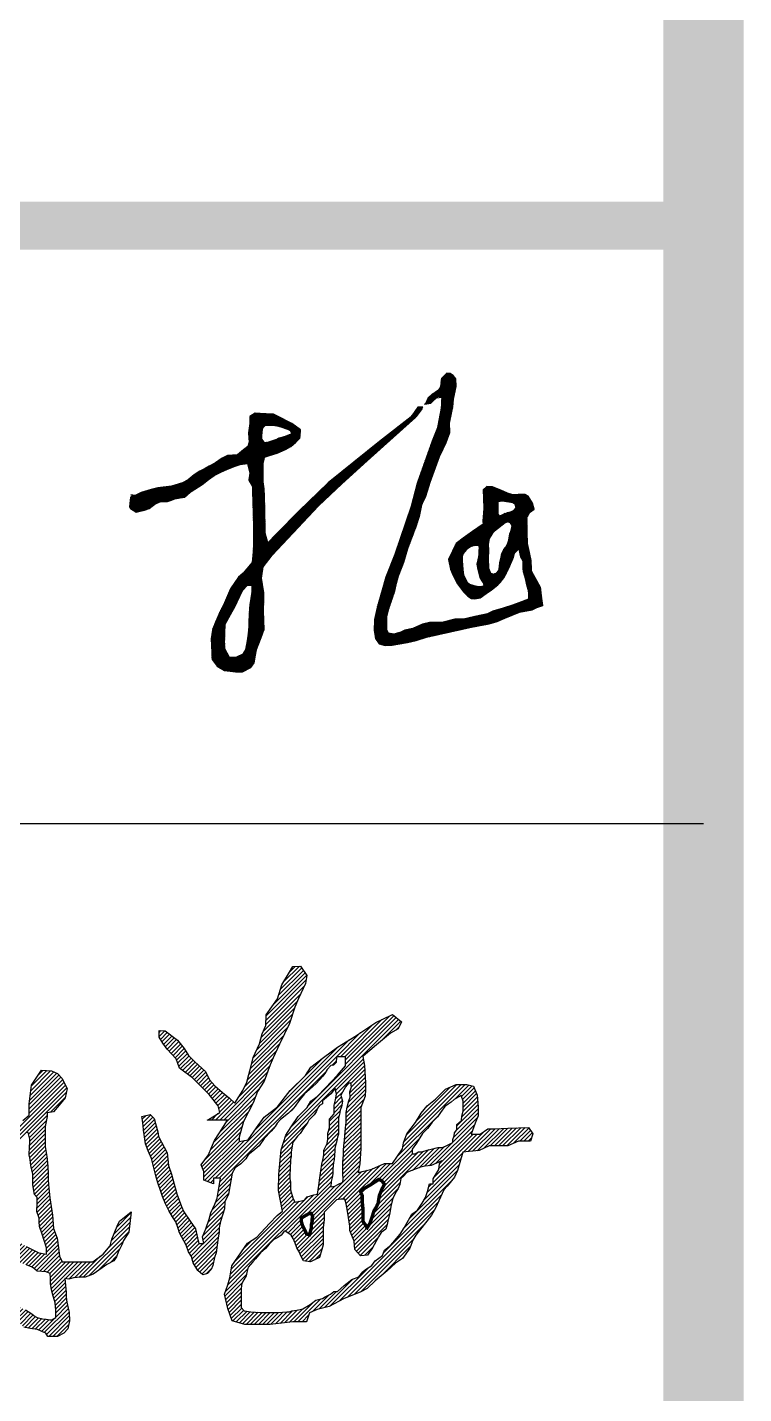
# Model space of a CAD drawing. Extents: x 14207793 to 14719554, y -1675802 to -1228715.
# Drawn here: x 14609415 to 14610305, y -1347096 to -1345399 of the extents above; entities that cross this region are included whole.
import ezdxf

# ---------------------------------------------------------------- set-up
doc = ezdxf.new("R2010")
doc.units = 0
doc.header["$LTSCALE"] = 500
doc.header["$MEASUREMENT"] = 0
doc.layers.get('0').update_dxf_attribs({"linetype": 'CONTINUOUS'})
doc.layers.add('PUB_TITLE', color=4, linetype='CONTINUOUS')
doc.layers.add('粉刷线', color=251, linetype='CONTINUOUS')

# ---------------------------------------------------------------- blocks, each defined once
blk = doc.blocks.new('sdfsdf')
at = {"layer": '粉刷线', "ltscale": 0.5}
h = blk.add_hatch(dxfattribs=at)
h.set_pattern_fill('ANSI31', color=0, style=0)
h.set_pattern_definition([(45, (0, 0), (-1.12253201513, 1.12253201513), [])])
h.paths.add_polyline_path([(4358187.8, 3585342.1), (4358187.8, 3585387.2), (4358187.8, 3585425.9), (4358194.2, 3585454.8), (4358216.7, 3585462.9), (4358252.1, 3585474.1), (4358290.8, 3585490.2), (4358314.9, 3585504.7), (4358337.5, 3585524), (4358356.8, 3585541.7), (4358358.4, 3585561.1), (4358360.1, 3585581.4), (4358319.8, 3585609.4), (4358298.8, 3585620.6), (4358272.1, 3585635), (4358236.1, 3585652.8), (4358202.2, 3585654.4), (4358174.8, 3585655.7), (4358150.7, 3585657.6), (4358126.6, 3585641.5), (4358126.6, 3585607.7), (4358120.2, 3585565.9), (4358123.4, 3585524), (4358116.9, 3585504.7), (4358097.6, 3585488.6), (4358070.4, 3585465.9), (4358023.6, 3585462.9), (4357999.4, 3585450), (4357968.8, 3585429.1), (4357939.9, 3585413), (4357921.6, 3585402.8), (4357896.4, 3585390.4), (4357870.7, 3585374.3), (4357843.3, 3585350.2), (4357817.5, 3585337.3), (4357766, 3585321.2), (4357703.3, 3585314.8), (4357672.7, 3585306.7), (4357627.6, 3585292.2), (4357600.1, 3585279.7), (4357578.7, 3585272.8), (4357576.8, 3585257.7), (4357574.9, 3585240.1), (4357573.6, 3585227.6), (4357578.1, 3585219.3), (4357590, 3585211.8), (4357603.9, 3585203), (4357622.1, 3585206.7), (4357641.6, 3585211.1), (4357663, 3585219.9), (4357676.8, 3585230.6), (4357689.4, 3585239.4), (4357710.1, 3585248.9), (4357720.2, 3585250.7), (4357747.9, 3585252), (4357762.3, 3585256.4), (4357782.4, 3585264), (4357807, 3585267.7), (4357827.1, 3585270.8), (4357857.5, 3585296.6), (4357906.7, 3585328.8), (4357936.9, 3585352), (4357962.1, 3585371.3), (4357996.3, 3585388.2), (4358021.4, 3585398.3), (4358058.7, 3585414.4), (4358082.8, 3585421.4), (4358116, 3585425.4), (4358127.1, 3585381.2), (4358122, 3585350), (4358138.1, 3585320.8), (4358139.1, 3585297.7), (4358142.7, 3585157.8), (4358142.7, 3585101.5), (4358142.7, 3585040.3), (4358141.1, 3585003.3), (4358137.8, 3584971.1), (4358096, 3584922.8), (4358075.1, 3584903.5), (4358038, 3584850.4), (4358010.7, 3584786), (4357988.1, 3584742.5), (4357970.4, 3584700.7), (4357955.9, 3584666.9), (4357949.5, 3584621.8), (4357952.7, 3584525.2), (4357976.9, 3584494.6), (4358010.7, 3584475.3), (4358060.6, 3584468.9), (4358092.8, 3584468.9), (4358131.4, 3584488.2), (4358145.9, 3584510.7), (4358157.2, 3584571.9), (4358178.1, 3584626.6), (4358192.5, 3584664.3), (4358189.7, 3584743.2), (4358191, 3584831.1), (4358179.7, 3584898.7), (4358187.7, 3584951.8), (4358229.6, 3585004.9), (4358442.1, 3585231.9), (4358549.9, 3585333.3), (4358665.8, 3585437.9), (4358785.7, 3585546.1), (4358887.9, 3585637.5), (4358891, 3585641.7), (4358916.9, 3585677.7), (4358922, 3585684.8), (4358899.5, 3585685.2), (4358868, 3585640.6), (4358722.2, 3585527.3), (4358487.2, 3585337.3), (4358351.9, 3585206.9), (4358252.1, 3585105.5), (4358209.1, 3585061.8), (4358197.4, 3585105.5), (4358195.8, 3585203.7), (4358194.2, 3585271.3), (4358192.6, 3585310)])
h.paths.add_polyline_path([(4358995.9, 3585624), (4358989.3, 3585590), (4358967.3, 3585536), (4358895.9, 3585334.6), (4358868.7, 3585228.9), (4358793.3, 3585008.6), (4358752, 3584903), (4358734.9, 3584843.6), (4358712.8, 3584768.2), (4358699.7, 3584707.8), (4358698.7, 3584658.5), (4358703.7, 3584622.3), (4358721.9, 3584597.1), (4358749, 3584590.1), (4358781.2, 3584591.1), (4358851.6, 3584604.2), (4358891.9, 3584613.2), (4358939.2, 3584627.3), (4359146.4, 3584673.6), (4359226.9, 3584688.7), (4359263.1, 3584699.8), (4359299.3, 3584715.9), (4359365.7, 3584743), (4359424.1, 3584753.1), (4359446.2, 3584764.2), (4359473.4, 3584773.2), (4359468.3, 3584815.5), (4359463.6, 3584855.7), (4359439.2, 3584900), (4359422.2, 3584930.8), (4359420.1, 3584980.5), (4359412, 3585016.7), (4359402.8, 3585058.2), (4359401.9, 3585111.2), (4359400.9, 3585176.7), (4359413, 3585200.8), (4359434.1, 3585215.9), (4359426.1, 3585244), (4359406, 3585276.2), (4359391.9, 3585283.3), (4359359.7, 3585283.3), (4359335.5, 3585282.3), (4359311.4, 3585289.3), (4359280.2, 3585303.4), (4359242, 3585318.5), (4359216.8, 3585320.5), (4359199.7, 3585304.4), (4359200.8, 3585264.8), (4359203, 3585219), (4359197.8, 3585160.1), (4359199, 3585146.9), (4359150.4, 3585113.3), (4359107.2, 3585083.1), (4359075, 3585057.9), (4359039.8, 3584984.5), (4359048.8, 3584941.2), (4359060.9, 3584911), (4359078, 3584877.8), (4359108.2, 3584835.6), (4359129.3, 3584816.5), (4359146.4, 3584806.4), (4359160.5, 3584804.4), (4359185.6, 3584808.4), (4359212.8, 3584828.5), (4359237, 3584845.6), (4359266.1, 3584867.8), (4359278.2, 3584879.8), (4359294.3, 3584901), (4359307.4, 3584923.1), (4359312.4, 3584935.2), (4359321.5, 3584955.3), (4359338, 3584992), (4359343.6, 3585014.7), (4359362.8, 3585033), (4359370.8, 3584997.6), (4359381.8, 3584978.4), (4359381.8, 3584942.2), (4359383.8, 3584929.1), (4359391.9, 3584899), (4359397.9, 3584869.8), (4359405, 3584848.7), (4359408, 3584831.6), (4359408, 3584812.4), (4359408, 3584802.4), (4359362.7, 3584785.3), (4359333.5, 3584774.3), (4359291.3, 3584761.1), (4359244, 3584747), (4359218.8, 3584736), (4359161.5, 3584722.9), (4359109.1, 3584710.9), (4359068.9, 3584710.8), (4359009.6, 3584694.7), (4358978.4, 3584694.7), (4358952.2, 3584694.7), (4358921.1, 3584687.7), (4358875.8, 3584667.6), (4358839.6, 3584659.5), (4358820.4, 3584651.5), (4358788.3, 3584642.4), (4358764.1, 3584646.4), (4358757.1, 3584659.5), (4358757.1, 3584692.7), (4358756.1, 3584721.9), (4358766.1, 3584760.1), (4358780.2, 3584800.4), (4358793.3, 3584840.6), (4358800.3, 3584875.8), (4358809.4, 3584910), (4358826.5, 3584952.3), (4358834.6, 3584972.4), (4358852.6, 3585034.8), (4358891.9, 3585137.4), (4358907, 3585184.7), (4358918, 3585238), (4358936.1, 3585276.2), (4358955.3, 3585340.6), (4358998.5, 3585458.3), (4359029.7, 3585522.7), (4359045.8, 3585569), (4359044.8, 3585613.3), (4359059.9, 3585685.7), (4359062.9, 3585722.9), (4359075, 3585780.3), (4359074, 3585815.5), (4359060.9, 3585830.6), (4359047.8, 3585839.6), (4359031.7, 3585840.6), (4359007.6, 3585816.5), (4359005.6, 3585801.4), (4359004.6, 3585787.3), (4359001.5, 3585775.2), (4358993.5, 3585763.2), (4358978.4, 3585752.1), (4358965.3, 3585745), (4358946.2, 3585727.9), (4358934, 3585699.5), (4358958.5, 3585703.2), (4358968.2, 3585712.3), (4358985.1, 3585728.1), (4358992.2, 3585734.8), (4359008.8, 3585731.5), (4359008.1, 3585707), (4359008.1, 3585695.4), (4359008.1, 3585683.7), (4359005.3, 3585670.8), (4359000.6, 3585648.2), (4358995.9, 3585624)])
h.paths.add_polyline_path([(4358184.7, 3585588.4), (4358196.5, 3585600.9), (4358214.2, 3585601.3), (4358236.2, 3585600.2), (4358260.2, 3585596.6), (4358279.1, 3585589.5), (4358308.5, 3585579.7), (4358314.4, 3585575), (4358320.3, 3585564.4), (4358305.8, 3585557.3), (4358286.5, 3585550.2), (4358262.2, 3585543.6), (4358247.6, 3585536.9), (4358228, 3585530.2), (4358216.6, 3585525.9), (4358197.3, 3585522), (4358190.2, 3585524.3), (4358180, 3585538.2), (4358180.4, 3585550.6), (4358181.2, 3585572.6)], flags=16)
h.paths.add_polyline_path([(4358011.7, 3584646.6), (4358012.7, 3584688.1), (4358044.9, 3584745.2), (4358056.9, 3584766.7), (4358080.1, 3584815.7), (4358092.6, 3584842.1), (4358115.3, 3584867), (4358136, 3584866.6), (4358135.4, 3584832.8), (4358126.3, 3584774.4), (4358123.3, 3584732.2), (4358122.3, 3584697.9), (4358122.3, 3584676.8), (4358118.3, 3584640.6), (4358113.3, 3584601.4), (4358106.2, 3584570.2), (4358094.2, 3584550.1), (4358066, 3584536), (4358033.8, 3584535), (4358011.7, 3584574.2), (4358010.7, 3584608.4)], flags=16)
h.paths.add_polyline_path([(4359179.2, 3585049.1), (4359182.3, 3585037.7), (4359181.2, 3585026.7), (4359181.4, 3585009), (4359178.8, 3584997.7), (4359171.1, 3584963.8), (4359176.5, 3584938.7), (4359180.4, 3584920.2), (4359185.9, 3584902.9), (4359194.9, 3584886.8), (4359200.4, 3584877.8), (4359204, 3584866), (4359196.1, 3584861.7), (4359177.2, 3584860.5), (4359151.7, 3584866.4), (4359137.2, 3584871.9), (4359125.4, 3584880.2), (4359118.3, 3584894.3), (4359108.5, 3584914.3), (4359105.7, 3584938.7), (4359103.7, 3584958.8), (4359102.6, 3584980), (4359102.6, 3584999.2), (4359107.7, 3585012.2), (4359121, 3585028.7), (4359132.8, 3585038.9), (4359144.6, 3585044.8), (4359158.4, 3585048.7)], flags=16)
h.paths.add_polyline_path([(4359266.1, 3585250.6), (4359286.1, 3585253.3), (4359307.6, 3585250), (4359332.1, 3585246.2), (4359347.2, 3585238.6), (4359351.6, 3585222.9), (4359342.1, 3585211.6), (4359326.4, 3585203.4), (4359312.6, 3585200.9), (4359295.6, 3585195.2), (4359286.8, 3585189.6), (4359274.2, 3585184.6), (4359266.7, 3585193.4), (4359267.3, 3585212.2), (4359266.7, 3585234.9)], flags=16)
h.paths.add_polyline_path([(4359271.6, 3584934.1), (4359260.3, 3584922.1), (4359243.9, 3584917.1), (4359233.6, 3584922.1), (4359223.2, 3584944.8), (4359222.6, 3584990), (4359223.2, 3585026.5), (4359221.9, 3585054.8), (4359226.3, 3585081.8), (4359242.1, 3585106.4), (4359252.1, 3585115.8), (4359265.9, 3585126.5), (4359286.1, 3585142.2), (4359299.9, 3585154.1), (4359311.2, 3585157.3), (4359325.7, 3585152.9), (4359332.6, 3585141.6), (4359331.3, 3585130.9), (4359326.3, 3585113.3), (4359321.9, 3585102.6), (4359317.5, 3585074.3), (4359311.9, 3585054.8), (4359303.7, 3585041.6), (4359294.2, 3585030.9), (4359284.8, 3585012.7), (4359281, 3584988.1), (4359276.6, 3584970.5), (4359274.1, 3584952.3)], flags=16)
at = {"layer": '粉刷线', "color": 0, "ltscale": 0.5}
for points in [[(4358929.5, 3585698.8), (4358958.5, 3585703.2), (4358977.9, 3585721.5), (4358992.2, 3585734.8), (4359008.8, 3585731.5), (4359008.1, 3585707), (4359008.1, 3585683.7), (4359002.5, 3585658), (4358989.3, 3585590), (4358967.3, 3585536), (4358895.9, 3585334.6), (4358868.7, 3585228.9), (4358793.3, 3585008.6), (4358752, 3584903), (4358734.9, 3584843.6), (4358712.8, 3584768.2), (4358699.7, 3584707.8), (4358698.7, 3584658.5), (4358703.7, 3584622.3), (4358721.9, 3584597.1), (4358749, 3584590.1), (4358781.2, 3584591.1), (4358851.6, 3584604.2), (4358891.9, 3584613.2), (4358939.2, 3584627.3), (4359146.4, 3584673.6), (4359226.9, 3584688.7), (4359263.1, 3584699.8), (4359299.3, 3584715.9), (4359365.7, 3584743), (4359424.1, 3584753.1), (4359446.2, 3584764.2), (4359473.4, 3584773.2), (4359468.3, 3584815.5), (4359463.6, 3584855.7), (4359439.2, 3584900), (4359422.2, 3584930.8), (4359420.1, 3584980.5), (4359412, 3585016.7), (4359402.8, 3585058.2), (4359401.9, 3585111.2), (4359400.9, 3585176.7), (4359413, 3585200.8), (4359434.1, 3585215.9), (4359426.1, 3585244), (4359406, 3585276.2), (4359391.9, 3585283.3), (4359359.7, 3585283.3), (4359335.5, 3585282.3), (4359311.4, 3585289.3), (4359280.2, 3585303.4), (4359242, 3585318.5), (4359216.8, 3585320.5), (4359199.7, 3585304.4), (4359200.8, 3585264.8), (4359203, 3585219), (4359197.8, 3585160.1), (4359199, 3585146.9), (4359150.4, 3585113.3), (4359107.2, 3585083.1), (4359075, 3585057.9), (4359039.8, 3584984.5), (4359048.8, 3584941.2), (4359060.9, 3584911), (4359078, 3584877.8), (4359108.2, 3584835.6), (4359129.3, 3584816.5), (4359146.4, 3584806.4), (4359160.5, 3584804.4), (4359185.6, 3584808.4), (4359212.8, 3584828.5), (4359237, 3584845.6), (4359266.1, 3584867.8), (4359278.2, 3584879.8), (4359294.3, 3584901), (4359307.4, 3584923.1), (4359312.4, 3584935.2), (4359321.5, 3584955.3), (4359338, 3584992), (4359343.6, 3585014.7), (4359367.7, 3585037.8), (4359362.8, 3585033), (4359370.8, 3584997.6), (4359381.8, 3584978.4), (4359381.8, 3584942.2), (4359383.8, 3584929.1), (4359391.9, 3584899), (4359397.9, 3584869.8), (4359405, 3584848.7), (4359408, 3584831.6), (4359408, 3584812.4), (4359408, 3584802.4), (4359362.7, 3584785.3), (4359333.5, 3584774.3), (4359291.3, 3584761.1), (4359244, 3584747), (4359218.8, 3584736), (4359161.5, 3584722.9), (4359109.1, 3584710.9), (4359068.9, 3584710.8), (4359009.6, 3584694.7), (4358978.4, 3584694.7), (4358952.2, 3584694.7), (4358921.1, 3584687.7), (4358875.8, 3584667.6), (4358839.6, 3584659.5), (4358820.4, 3584651.5), (4358788.3, 3584642.4), (4358764.1, 3584646.4), (4358757.1, 3584659.5), (4358757.1, 3584692.7), (4358756.1, 3584721.9), (4358766.1, 3584760.1), (4358780.2, 3584800.4), (4358793.3, 3584840.6), (4358800.3, 3584875.8), (4358809.4, 3584910), (4358826.5, 3584952.3), (4358834.6, 3584972.4), (4358852.6, 3585034.8), (4358891.9, 3585137.4), (4358907, 3585184.7), (4358918, 3585238), (4358936.1, 3585276.2), (4358955.3, 3585340.6), (4358998.5, 3585458.3), (4359029.7, 3585522.7), (4359045.8, 3585569), (4359044.8, 3585613.3), (4359059.9, 3585685.7), (4359062.9, 3585722.9), (4359075, 3585780.3), (4359074, 3585815.5), (4359060.9, 3585830.6), (4359047.8, 3585839.6), (4359031.7, 3585840.6), (4359007.6, 3585816.5), (4359005.6, 3585801.4), (4359004.6, 3585787.3), (4359001.5, 3585775.2), (4358993.5, 3585763.2), (4358978.4, 3585752.1), (4358965.3, 3585745), (4358946.2, 3585727.9), (4358934, 3585699.5), (4358929.5, 3585698.8), (4358931.8, 3585699.2), (4358958.5, 3585703.2), (4358968.2, 3585712.3), (4358985.1, 3585728.1), (4359008.8, 3585731.5), (4359008.1, 3585707), (4359008.1, 3585695.4), (4359005.3, 3585670.8), (4359000.6, 3585648.2), (4359000.6, 3585648.2), (4358995.9, 3585624)], [(4358136.4, 3584892.1), (4358135.4, 3584832.8), (4358126.3, 3584774.4), (4358123.3, 3584732.2), (4358122.3, 3584697.9), (4358122.3, 3584676.8), (4358118.3, 3584640.6), (4358113.3, 3584601.4), (4358106.2, 3584570.2), (4358094.2, 3584550.1), (4358066, 3584536), (4358033.8, 3584535), (4358033.8, 3584535), (4358011.7, 3584574.2), (4358010.7, 3584608.4), (4358011.7, 3584646.6), (4358012.7, 3584688.1), (4358044.9, 3584745.2), (4358056.9, 3584766.7), (4358080.1, 3584815.7), (4358092.6, 3584842.1), (4358115.3, 3584867), (4358136, 3584866.6)]]:
    blk.add_lwpolyline(points, dxfattribs=at)
for points in [[(4357600.1, 3585279.7), (4357578.7, 3585272.8), (4357576.8, 3585257.7), (4357574.9, 3585240.1), (4357573.6, 3585227.6), (4357578.1, 3585219.3), (4357590, 3585211.8), (4357603.9, 3585203), (4357622.1, 3585206.7), (4357641.6, 3585211.1), (4357663, 3585219.9), (4357676.8, 3585230.6), (4357689.4, 3585239.4), (4357710.1, 3585248.9), (4357720.2, 3585250.7), (4357747.9, 3585252), (4357762.3, 3585256.4), (4357782.4, 3585264), (4357807, 3585267.7), (4357827.1, 3585270.8), (4357857.5, 3585296.6), (4357906.7, 3585328.8), (4357936.9, 3585352), (4357962.1, 3585371.3), (4357996.3, 3585388.2), (4358021.4, 3585398.3), (4358058.7, 3585414.4), (4358082.8, 3585421.4), (4358116, 3585425.4), (4358116, 3585425.4), (4358127.1, 3585381.2), (4358122, 3585350), (4358138.1, 3585320.8), (4358139.1, 3585297.7), (4358142.7, 3585157.8), (4358142.7, 3585101.5), (4358142.7, 3585040.3), (4358141.1, 3585003.3), (4358137.8, 3584971.1), (4358137.8, 3584971.1), (4358096, 3584922.8), (4358075.1, 3584903.5), (4358038, 3584850.4), (4358010.7, 3584786), (4357988.1, 3584742.5), (4357970.4, 3584700.7), (4357955.9, 3584666.9), (4357949.5, 3584621.8), (4357952.7, 3584525.2), (4357976.9, 3584494.6), (4358010.7, 3584475.3), (4358060.6, 3584468.9), (4358092.8, 3584468.9), (4358131.4, 3584488.2), (4358145.9, 3584510.7), (4358157.2, 3584571.9), (4358178.1, 3584626.6), (4358192.5, 3584664.3), (4358189.7, 3584743.2), (4358191, 3584831.1), (4358179.7, 3584898.7), (4358187.7, 3584951.8), (4358229.6, 3585004.9), (4358442.1, 3585231.9), (4358549.9, 3585333.3), (4358665.8, 3585437.9), (4358785.7, 3585546.1), (4358887.9, 3585637.5), (4358916.9, 3585677.7), (4358916.9, 3585677.7), (4358891, 3585641.7), (4358922, 3585684.8), (4358899.5, 3585685.2), (4358868, 3585640.6), (4358722.2, 3585527.3), (4358487.2, 3585337.3), (4358351.9, 3585206.9), (4358252.1, 3585105.5), (4358205.8, 3585058.4), (4358209.1, 3585061.8), (4358197.4, 3585105.5), (4358195.8, 3585203.7), (4358194.2, 3585271.3), (4358192.6, 3585310), (4358187.8, 3585342.1), (4358187.8, 3585387.2), (4358187.8, 3585425.9), (4358194.2, 3585454.8), (4358216.7, 3585462.9), (4358252.1, 3585474.1), (4358290.8, 3585490.2), (4358314.9, 3585504.7), (4358337.5, 3585524), (4358356.8, 3585541.7), (4358358.4, 3585561.1), (4358360.1, 3585581.4), (4358360.1, 3585581.4), (4358319.8, 3585609.4), (4358298.8, 3585620.6), (4358272.1, 3585635), (4358236.1, 3585652.8), (4358202.2, 3585654.4), (4358174.8, 3585655.7), (4358150.7, 3585657.6), (4358150.7, 3585657.6), (4358126.6, 3585641.5), (4358126.6, 3585607.7), (4358120.2, 3585565.9), (4358123.4, 3585524), (4358123.4, 3585524), (4358116.9, 3585504.7), (4358116.9, 3585504.7), (4358097.6, 3585488.6), (4358070.4, 3585465.9), (4358023.6, 3585462.9), (4357999.4, 3585450), (4357968.8, 3585429.1), (4357939.9, 3585413), (4357921.6, 3585402.8), (4357896.4, 3585390.4), (4357870.7, 3585374.3), (4357870.7, 3585374.3), (4357843.3, 3585350.2), (4357817.5, 3585337.3), (4357766, 3585321.2), (4357703.3, 3585314.8), (4357672.7, 3585306.7), (4357627.6, 3585292.2), (4357600.1, 3585279.7), (4357579.9, 3585282.2)], [(4358184.7, 3585588.4), (4358181.2, 3585572.6), (4358180.4, 3585550.6), (4358180, 3585538.2), (4358190.2, 3585524.3), (4358197.3, 3585522), (4358216.6, 3585525.9), (4358228, 3585530.2), (4358247.6, 3585536.9), (4358262.2, 3585543.6), (4358286.5, 3585550.2), (4358305.8, 3585557.3), (4358320.3, 3585564.4), (4358314.4, 3585575), (4358308.5, 3585579.7), (4358279.1, 3585589.5), (4358260.2, 3585596.6), (4358236.2, 3585600.2), (4358214.2, 3585601.3), (4358196.5, 3585600.9), (4358184.7, 3585588.4)], [(4359266.1, 3585250.6), (4359266.7, 3585234.9), (4359267.3, 3585212.2), (4359266.7, 3585193.4), (4359274.2, 3585184.6), (4359286.8, 3585189.6), (4359295.6, 3585195.2), (4359312.6, 3585200.9), (4359326.4, 3585203.4), (4359342.1, 3585211.6), (4359351.6, 3585222.9), (4359347.2, 3585238.6), (4359332.1, 3585246.2), (4359307.6, 3585250), (4359286.1, 3585253.3), (4359266.1, 3585250.6)], [(4359233.6, 3584922.1), (4359243.9, 3584917.1), (4359260.3, 3584922.1), (4359271.6, 3584934.1), (4359274.1, 3584952.3), (4359276.6, 3584970.5), (4359281, 3584988.1), (4359284.8, 3585012.7), (4359294.2, 3585030.9), (4359303.7, 3585041.6), (4359311.9, 3585054.8), (4359317.5, 3585074.3), (4359321.9, 3585102.6), (4359326.3, 3585113.3), (4359331.3, 3585130.9), (4359332.6, 3585141.6), (4359325.7, 3585152.9), (4359311.2, 3585157.3), (4359299.9, 3585154.1), (4359286.1, 3585142.2), (4359265.9, 3585126.5), (4359252.1, 3585115.8), (4359242.1, 3585106.4), (4359226.3, 3585081.8), (4359221.9, 3585054.8), (4359223.2, 3585026.5), (4359222.6, 3584990), (4359223.2, 3584944.8), (4359233.6, 3584922.1), (4359233.6, 3584922.1), (4359243.9, 3584917.1)], [(4359179.2, 3585049.1), (4359158.4, 3585048.7), (4359144.6, 3585044.8), (4359132.8, 3585038.9), (4359121, 3585028.7), (4359107.7, 3585012.2), (4359102.6, 3584999.2), (4359102.6, 3584980), (4359103.7, 3584958.8), (4359105.7, 3584938.7), (4359108.5, 3584914.3), (4359118.3, 3584894.3), (4359125.4, 3584880.2), (4359137.2, 3584871.9), (4359151.7, 3584866.4), (4359177.2, 3584860.5), (4359196.1, 3584861.7), (4359204, 3584866), (4359200.4, 3584877.8), (4359194.9, 3584886.8), (4359185.9, 3584902.9), (4359180.4, 3584920.2), (4359176.5, 3584938.7), (4359171.1, 3584963.8), (4359178.8, 3584997.7), (4359181.4, 3585009), (4359181.2, 3585026.7), (4359182.3, 3585037.7), (4359179.2, 3585049.1)]]:
    blk.add_lwpolyline(points, close=True, dxfattribs=at)
blk = doc.blocks.new('A$C334A6C43')
at = {"ltscale": 0.333333}
h = blk.add_hatch(dxfattribs=at)
h.set_pattern_fill('ANSI31', color=6, scale=240, style=0)
h.set_pattern_definition([(45, (-85016923.297, 23698189.083), (-21.213203436, 21.213203436), [])])
h.paths.add_polyline_path([(79, -690), (51, -725), (31, -773), (16, -808), (-41, -873), (-76, -937), (-117, -987), (-179, -1063), (-229, -1108), (-259, -1162), (-304, -1230), (-354, -1300), (-396, -1340), (-431, -1370), (-444, -1408), (-444, -1453), (-526, -1502), (-571, -1575), (-601, -1620), (-651, -1655), (-694, -1703), (-719, -1735), (-754, -1765), (-790, -1805), (-799, -1848), (-841, -1898), (-894, -1950), (-1025, -2113), (-1066, -2155), (-1081, -2208), (-1156, -2288), (-1134, -2338), (-1126, -2374), (-1071, -2385), (-1034, -2392), (-1001, -2390), (-899, -2390), (-833, -2392), (-747, -2374), (-679, -2360), (-581, -2340), (-524, -2323), (-446, -2307), (-369, -2298), (-311, -2285), (-237, -2248), (-159, -2245), (-106, -2242), (86, -2235), (134, -2235), (181, -2216), (293, -2216), (351, -2248), (321, -2303), (264, -2348), (254, -2392), (231, -2418), (171, -2485), (139, -2548), (211, -2629), (276, -2535), (386, -2440), (489, -2323), (531, -2220), (526, -2112), (436, -2108), (334, -2102), (151, -2095), (-56, -2123), (-231, -2138), (-451, -2160), (-699, -2245), (-916, -2245), (-826, -2028), (-458, -1628), (-129, -1228), (281, -728), (419, -270), (236, 3), (-1054, 755), (-1131, 722), (-1139, 685), (-1094, 613), (-1061, 572), (-1014, 545), (-949, 503), (-916, 465), (-861, 442), (-800, 418), (-744, 385), (-611, 308), (-550, 282), (-486, 258), (-414, 230), (-334, 185), (-156, 93), (-71, 43), (71, -42), (121, -118), (195, -137), (211, -230), (226, -318), (214, -382), (214, -427), (196, -487), (156, -563), (119, -620)])
h.paths.add_polyline_path([(-1589, -1995), (-1601, -2067), (-1601, -2185), (-1601, -2288), (-1601, -2373), (-1596, -2470), (-1596, -2540), (-1589, -2697), (-1589, -2795), (-1589, -2860), (-1579, -3007), (-1571, -3058), (-1571, -3155), (-1566, -3215), (-1556, -3265), (-1531, -3323), (-1511, -3392), (-1501, -3505), (-1456, -3570), (-1401, -3550), (-1374, -3485), (-1329, -3433), (-1299, -3288), (-1334, -3210), (-1334, -3150), (-1349, -3068), (-1324, -2993), (-1324, -2835), (-1354, -2785), (-1408, -2817), (-1451, -2713), (-1446, -2638), (-1446, -2533), (-1451, -2415), (-1451, -2312), (-1451, -2213), (-1451, -2110), (-1451, -1985), (-1446, -1918), (-1446, -1808), (-1376, -1660), (-1334, -1570), (-1279, -1498), (-1245, -1453), (-1324, -1405), (-1429, -1333), (-1464, -1315), (-1516, -1297), (-1559, -1273), (-1644, -1228), (-1676, -1220), (-1734, -1190), (-1824, -1190), (-1869, -1198), (-1911, -1260), (-1846, -1304), (-1783, -1347), (-1716, -1333), (-1636, -1380), (-1561, -1424), (-1511, -1455), (-1541, -1532), (-1564, -1650), (-1576, -1708), (-1571, -1838), (-1589, -1885), (-1589, -1938)])
h.paths.add_polyline_path([(2339, -2640), (2289, -2703), (2239, -2800), (2146, -2862), (2091, -2938), (2056, -2972), (2036, -3002), (1994, -3040), (1961, -3083), (1933, -3119), (1889, -3185), (1816, -3292), (1799, -3348), (1729, -3403), (1674, -3465), (1619, -3505), (1619, -3462), (1619, -3388), (1619, -3325), (1619, -3288), (1609, -3240), (1599, -3200), (1619, -3115), (1619, -3040), (1621, -2968), (1624, -2925), (1629, -2848), (1629, -2787), (1631, -2608), (1644, -2528), (1654, -2448), (1646, -2355), (1659, -2293), (1661, -2251), (1664, -2195), (1669, -2080), (1669, -1990), (1656, -1913), (1656, -1860), (1601, -1802), (1541, -1785), (1486, -1942), (1456, -2150), (1416, -2410), (1414, -2510), (1389, -2678), (1389, -2798), (1374, -2930), (1374, -3080), (1374, -3238), (1379, -3450), (1384, -3525), (1391, -3598), (1411, -3685), (1429, -3755), (1379, -3772), (1264, -3740), (1096, -3668), (911, -3592), (766, -3520), (574, -3435), (309, -3303), (309, -3233), (399, -3233), (441, -3161), (509, -3128), (641, -3063), (641, -2982), (641, -2915), (559, -2885), (474, -2855), (406, -2831), (351, -2825), (279, -2817), (249, -2850), (199, -2905), (144, -2982), (91, -3068), (31, -3152), (-71, -3285), (-71, -3375), (-194, -3408), (-326, -3462), (-471, -3534), (-539, -3534), (-474, -3480), (-386, -3408), (-344, -3303), (-249, -3208), (-141, -3058), (-2, -2935), (84, -2812), (211, -2629), (41, -2665), (-14, -2713), (-66, -2743), (-66, -2810), (-126, -2870), (-222, -2945), (-264, -3003), (-331, -3096), (-376, -3158), (-416, -3212), (-459, -3247), (-481, -3305), (-566, -3383), (-571, -3433), (-621, -3488), (-664, -3540), (-741, -3610), (-799, -3673), (-854, -3708), (-879, -3738), (-931, -3765), (-937, -3795), (-986, -3810), (-959, -3898), (-931, -3898), (-864, -3893), (-811, -3865), (-766, -3837), (-721, -3805), (-694, -3785), (-619, -3768), (-586, -3745), (-536, -3730), (-499, -3713), (-449, -3685), (-419, -3670), (-369, -3648), (-339, -3618), (-311, -3575), (-231, -3572), (-261, -3633), (-284, -3683), (-294, -3745), (-316, -3822), (-321, -3893), (-381, -3990), (-404, -4060), (-404, -4158), (-404, -4220), (-391, -4270), (-334, -4356), (-269, -4368), (-256, -4297), (-231, -4172), (-224, -4123), (-181, -3925), (-111, -3777), (-45, -3691), (-29, -3633), (-16, -3585), (-1, -3530), (34, -3488), (66, -3440), (114, -3440), (191, -3440), (239, -3443), (271, -3458), (304, -3480), (336, -3505), (381, -3535), (446, -3553), (529, -3588), (599, -3637), (631, -3650), (709, -3683), (751, -3720), (824, -3738), (879, -3768), (939, -3782), (979, -3820), (1021, -3840), (1126, -3857), (1199, -3895), (1249, -3908), (1306, -3925), (1369, -3957), (1396, -3972), (1462, -4010), (1534, -3985), (1576, -3970), (1586, -3925), (1591, -3867), (1594, -3800), (1616, -3765), (1659, -3680), (1679, -3653), (1689, -3620), (1764, -3568), (1826, -3478), (1919, -3400), (1959, -3330), (1984, -3263), (2029, -3218), (2074, -3172), (2139, -3108), (2171, -3045), (2216, -2985), (2249, -2940), (2314, -2875), (2352, -2826), (2389, -2810), (2464, -2776), (2481, -2776), (2516, -2670), (2569, -2643), (2631, -2590), (2684, -2525), (2736, -2465), (2821, -2412), (2894, -2353), (2926, -2298), (2984, -2245), (3034, -2188), (3066, -2157), (3099, -2138), (3129, -2102), (3161, -2072), (3186, -2040), (3241, -2000), (3264, -1968), (3278, -1946), (3302, -1941), (3309, -1970), (3319, -2012), (3318, -2042), (3316, -2088), (3314, -2170), (3324, -2220), (3329, -2283), (3351, -2370), (3351, -2428), (3349, -2482), (3369, -2580), (3394, -2610), (3394, -2670), (3391, -2755), (3415, -2824), (3416, -2858), (3419, -2910), (3446, -2988), (3491, -3130), (3491, -3193), (3412, -3180), (3336, -3143), (3281, -3115), (3186, -3053), (3139, -3018), (3104, -3002), (3056, -3006), (3031, -2985), (2955, -2921), (2894, -2895), (2811, -2860), (2711, -2833), (2659, -2810), (2616, -2790), (2551, -2758), (2499, -2755), (2464, -2798), (2464, -2837), (2479, -2875), (2514, -2928), (2562, -3002), (2579, -3040), (2604, -3095), (2626, -3150), (2654, -3208), (2674, -3258), (2694, -3305), (2719, -3338), (2744, -3383), (2771, -3420), (2794, -3465), (2816, -3505), (2854, -3560), (2904, -3615), (2929, -3660), (2964, -3700), (3016, -3745), (3059, -3797), (3091, -3828), (3134, -3850), (3181, -3883), (3216, -3905), (3257, -3948), (3326, -3960), (3397, -3972), (3444, -3992), (3484, -4010), (3504, -4042), (3536, -4042), (3604, -4042), (3669, -4010), (3711, -3963), (3729, -3883), (3724, -3792), (3716, -3750), (3701, -3688), (3694, -3638), (3694, -3588), (3679, -3445), (3721, -3453), (3771, -3438), (3846, -3433), (3889, -3433), (3972, -3399), (4064, -3335), (4114, -3300), (4184, -3263), (4211, -3223), (4229, -3175), (4269, -3098), (4284, -3053), (4341, -2968), (4363, -2760), (4243, -2856), (4221, -2908), (4164, -3040), (4146, -3108), (4074, -3193), (3969, -3273), (3749, -3273), (3654, -3273), (3626, -3215), (3616, -3130), (3601, -3030), (3564, -2930), (3552, -2794), (3539, -2705), (3525, -2615), (3516, -2515), (3509, -2433), (3509, -2375), (3504, -2290), (3496, -2188), (3479, -2085), (3479, -2035), (3479, -1880), (3499, -1778), (3499, -1738), (3563, -1729), (3621, -1660), (3684, -1585), (3704, -1488), (3684, -1450), (3654, -1385), (3606, -1333), (3544, -1308), (3439, -1301), (3404, -1352), (3336, -1453), (3314, -1645), (3311, -1762), (3247, -1818), (3145, -1902), (2989, -2030), (2876, -2123), (2838, -2187), (2774, -2248), (2691, -2325), (2609, -2412), (2501, -2518), (2389, -2608)])
h.paths.add_polyline_path([(2706, -2998), (2764, -3030), (2789, -3043), (2831, -3058), (2871, -3078), (2918, -3109), (2954, -3132), (3004, -3165), (3029, -3165), (3059, -3185), (3091, -3208), (3129, -3208), (3151, -3238), (3172, -3266), (3198, -3275), (3226, -3285), (3284, -3305), (3344, -3330), (3366, -3345), (3396, -3370), (3489, -3375), (3529, -3395), (3534, -3443), (3534, -3498), (3544, -3563), (3561, -3628), (3581, -3695), (3589, -3770), (3586, -3825), (3586, -3848), (3546, -3870), (3524, -3870), (3486, -3865), (3451, -3860), (3396, -3848), (3374, -3835), (3341, -3808), (3319, -3795), (3274, -3768), (3224, -3747), (3189, -3722), (3169, -3702), (3144, -3673), (3126, -3642), (3086, -3602), (3041, -3575), (3009, -3527), (2989, -3502), (2969, -3483), (2931, -3415), (2914, -3392), (2889, -3350), (2886, -3317), (2856, -3275), (2816, -3230), (2811, -3200), (2796, -3170), (2776, -3143), (2759, -3112), (2749, -3093), (2739, -3068), (2706, -3030)], flags=16)
h.paths.add_polyline_path([(451, -3002), (431, -3022), (409, -3045), (369, -3073), (319, -3119), (284, -3135), (261, -3145), (183, -3177), (236, -3080), (261, -3050), (296, -3010), (336, -2985), (406, -2952), (426, -2943), (439, -2970)], flags=16)
h.paths.add_polyline_path([(4736, -2152), (4644, -1982), (4639, -1935), (4616, -1850), (4601, -1798), (4561, -1755), (4474, -1778), (4481, -1819), (4486, -1868), (4491, -1918), (4501, -1985), (4511, -2058), (4539, -2130), (4574, -2210), (4601, -2320), (4619, -2388), (4639, -2460), (4666, -2540), (4686, -2600), (4719, -2678), (4751, -2745), (4791, -2810), (4824, -2862), (4846, -2920), (4863, -2975), (4886, -3020), (4929, -3103), (4956, -3170), (4986, -3218), (5004, -3285), (5049, -3362), (5101, -3408), (5151, -3395), (5189, -3353), (5204, -3310), (5224, -3228), (5239, -3180), (5257, -3051), (5264, -3005), (5269, -2972), (5269, -2922), (5284, -2858), (5324, -2728), (5329, -2655), (5366, -2578), (5406, -2360), (5434, -2305), (5494, -2265), (5546, -2213), (5571, -2170), (5616, -2135), (5684, -2078), (5734, -2005), (5806, -1928), (5849, -1880), (5869, -1845), (5904, -1808), (5984, -1743), (6021, -1712), (6054, -1672), (6091, -1615), (6151, -1544), (6202, -1499), (6271, -1438), (6339, -1360), (6359, -1333), (6384, -1293), (6421, -1253), (6449, -1248), (6476, -1220), (6479, -1162), (6574, -1162), (6574, -1255), (6489, -1350), (6366, -1480), (6279, -1570), (6214, -1620), (6179, -1684), (6084, -1778), (6011, -1883), (5959, -1968), (5908, -2121), (5899, -2228), (5886, -2373), (5881, -2540), (5924, -2753), (5869, -2798), (5789, -2880), (5659, -3018), (5561, -3083), (5401, -3315), (5381, -3439), (5359, -3510), (5326, -3605), (5359, -3755), (5404, -3880), (5534, -3918), (5671, -3918), (5796, -3918), (6031, -3893), (6169, -3893), (6201, -3800), (6279, -3763), (6404, -3735), (6559, -3650), (6724, -3585), (6796, -3548), (6879, -3468), (7001, -3368), (7089, -3288), (7159, -3238), (7234, -3132), (7266, -3050), (7299, -2998), (7346, -2938), (7411, -2855), (7459, -2792), (7499, -2720), (7586, -2533), (7619, -2495), (7696, -2400), (7726, -2333), (7783, -2144), (7846, -2138), (7949, -2128), (8054, -2080), (8116, -2080), (8244, -2080), (8354, -2030), (8479, -2030), (8504, -1955), (8457, -1890), (8249, -1898), (8104, -1903), (8041, -1903), (7961, -1960), (7869, -1960), (7909, -1845), (7939, -1770), (7939, -1678), (7931, -1558), (7891, -1465), (7824, -1448), (7714, -1448), (7604, -1495), (7499, -1598), (7414, -1668), (7351, -1743), (7294, -1840), (7206, -1955), (7171, -2048), (7161, -2110), (7056, -2260), (6976, -2260), (6844, -2318), (6704, -2353), (6721, -2265), (6729, -2105), (6729, -2008), (6729, -1890), (6729, -1800), (6729, -1683), (6774, -1566), (6779, -1495), (6779, -1430), (6769, -1253), (6752, -1158), (6824, -1097), (6891, -1040), (7036, -918), (7114, -875), (7151, -802), (7058, -726), (6956, -775), (6884, -810), (6669, -952), (6489, -1063), (6346, -1170), (6216, -1270), (6159, -1355), (6001, -1508), (5871, -1678), (5736, -1785), (5654, -1895), (5571, -2018), (5476, -2035), (5476, -1990), (5521, -1830), (5621, -1635), (5664, -1520), (5736, -1413), (5795, -1245), (5828, -1173), (5894, -1032), (5944, -925), (5994, -818), (6051, -652), (6089, -560), (6159, -408), (6174, -323), (6109, -228), (6031, -233), (5986, -308), (5916, -422), (5871, -565), (5756, -730), (5751, -840), (5714, -925), (5686, -1028), (5621, -1170), (5596, -1268), (5576, -1345), (5556, -1423), (5514, -1510), (5431, -1638), (5376, -1588), (5304, -1530), (5226, -1462), (5171, -1398), (5129, -1315), (5021, -1213), (4954, -1150), (4909, -1078), (4841, -992), (4714, -895), (4651, -890), (4651, -960), (4689, -1022), (4734, -1085), (4826, -1182), (4861, -1280), (4995, -1379), (5084, -1468), (5166, -1550), (5259, -1668), (5278, -1735), (5149, -1813), (5201, -1813), (5355, -1813), (5314, -1880), (5274, -1945), (5221, -2023), (5191, -2095), (5161, -2173), (5084, -2275), (5114, -2345), (5114, -2433), (5211, -2470), (5211, -2412), (5284, -2412), (5249, -2618), (5226, -2680), (5186, -2768), (5166, -2833), (5134, -2935), (5098, -3017), (5114, -3086), (5060, -3086), (5046, -3028), (5025, -2935), (4971, -2855), (4905, -2757), (4884, -2703), (4834, -2575), (4806, -2473), (4781, -2370), (4749, -2280)])
h.paths.add_polyline_path([(6001, -2288), (6006, -2255), (6006, -2220), (6011, -2188), (6014, -2140), (6019, -2102), (6026, -2060), (6031, -2040), (6079, -1980), (6104, -1953), (6144, -1895), (6171, -1855), (6186, -1835), (6194, -1815), (6249, -1760), (6269, -1728), (6289, -1688), (6304, -1665), (6334, -1645), (6334, -1615), (6421, -1542), (6466, -1485), (6479, -1548), (6469, -1605), (6454, -1660), (6454, -1708), (6454, -1748), (6409, -1805), (6409, -1848), (6409, -1893), (6391, -1950), (6389, -2012), (6384, -2055), (6349, -2125), (6349, -2170), (6341, -2210), (6328, -2267), (6319, -2335), (6309, -2408), (6296, -2488), (6284, -2578), (6246, -2585), (6176, -2605), (6149, -2638), (6101, -2648), (6051, -2658), (6031, -2615), (6006, -2533), (6006, -2500), (6004, -2452), (5999, -2420), (5999, -2385), (6001, -2305)], flags=16)
h.paths.add_polyline_path([(5696, -3180), (5749, -3138), (5786, -3093), (5834, -3045), (5876, -3022), (5911, -3000), (5946, -2953), (6011, -3000), (6034, -3032), (6054, -3083), (6071, -3130), (6091, -3165), (6114, -3218), (6141, -3263), (6211, -3275), (6246, -3258), (6304, -3228), (6329, -3148), (6344, -3098), (6344, -3030), (6341, -2995), (6341, -2920), (6354, -2840), (6352, -2761), (6404, -2710), (6444, -2670), (6479, -2635), (6524, -2628), (6564, -2628), (6580, -2677), (6586, -2713), (6597, -2774), (6604, -2818), (6618, -2908), (6618, -2950), (6639, -3002), (6661, -3060), (6666, -3105), (6669, -3145), (6728, -3212), (6799, -3205), (6852, -3129), (6869, -3098), (6914, -3015), (6941, -2970), (6989, -2937), (7001, -2889), (7009, -2855), (7029, -2770), (7041, -2703), (7049, -2658), (7061, -2623), (7096, -2550), (7114, -2518), (7131, -2478), (7144, -2415), (7169, -2390), (7204, -2355), (7246, -2338), (7301, -2315), (7346, -2300), (7394, -2288), (7456, -2283), (7564, -2232), (7542, -2263), (7533, -2321), (7496, -2385), (7476, -2420), (7476, -2470), (7438, -2470), (7416, -2548), (7398, -2610), (7361, -2670), (7316, -2743), (7257, -2784), (7221, -2846), (7176, -2922), (7137, -2990), (7099, -3035), (7041, -3103), (6976, -3152), (6954, -3208), (6879, -3263), (6844, -3313), (6779, -3353), (6751, -3378), (6711, -3428), (6639, -3455), (6560, -3517), (6524, -3548), (6489, -3578), (6451, -3578), (6419, -3605), (6364, -3633), (6334, -3653), (6268, -3667), (6221, -3702), (6191, -3725), (6134, -3758), (6076, -3770), (6021, -3780), (5996, -3790), (5969, -3790), (5881, -3795), (5856, -3795), (5826, -3795), (5766, -3795), (5724, -3795), (5694, -3795), (5646, -3792), (5596, -3790), (5529, -3780), (5499, -3745), (5499, -3715), (5499, -3658), (5496, -3605), (5499, -3560), (5501, -3510), (5511, -3483), (5526, -3458), (5548, -3419), (5556, -3383), (5569, -3328), (5619, -3275), (5644, -3243), (5676, -3205)], flags=16)
h.paths.add_polyline_path([(6119, -2822), (6164, -2795), (6194, -2778), (6219, -2775), (6234, -2805), (6229, -2828), (6229, -2858), (6221, -2890), (6219, -2930), (6211, -2960), (6201, -2995), (6179, -2989), (6172, -2987), (6149, -2938), (6129, -2898), (6116, -2853)], flags=16)
h.paths.add_polyline_path([(6426, -2448), (6436, -2405), (6441, -2368), (6441, -2318), (6449, -2252), (6454, -2223), (6459, -2170), (6461, -2138), (6464, -2105), (6469, -2075), (6479, -2040), (6489, -1990), (6501, -1958), (6501, -1890), (6499, -1793), (6514, -1738), (6519, -1712), (6532, -1677), (6540, -1619), (6524, -1558), (6571, -1472), (6604, -1432), (6626, -1432), (6636, -1470), (6616, -1522), (6621, -1577), (6606, -1615), (6591, -1680), (6579, -1735), (6579, -1795), (6579, -1840), (6571, -1895), (6569, -1935), (6566, -1970), (6561, -2023), (6554, -2075), (6551, -2123), (6551, -2173), (6546, -2248), (6546, -2312), (6546, -2368), (6549, -2418), (6544, -2452), (6499, -2475), (6464, -2495), (6421, -2500)], flags=16)
h.paths.add_polyline_path([(6729, -2552), (6771, -2515), (6839, -2475), (6874, -2452), (6916, -2425), (6946, -2438), (6974, -2475), (6949, -2522), (6921, -2592), (6909, -2668), (6891, -2708), (6866, -2748), (6844, -2820), (6824, -2878), (6797, -2920), (6754, -2860), (6754, -2812), (6754, -2772), (6754, -2740), (6749, -2695), (6744, -2638), (6744, -2590)], flags=16)
h.paths.add_polyline_path([(7259, -2160), (7259, -2112), (7304, -2050), (7339, -1998), (7366, -1953), (7416, -1901), (7441, -1868), (7466, -1835), (7519, -1780), (7551, -1735), (7595, -1674), (7631, -1650), (7661, -1630), (7691, -1602), (7766, -1562), (7786, -1618), (7784, -1655), (7784, -1688), (7784, -1722), (7771, -1773), (7769, -1818), (7721, -1860), (7721, -1915), (7696, -1945), (7694, -1975), (7679, -2015), (7679, -2045), (7611, -2078), (7571, -2095), (7524, -2095), (7414, -2123), (7359, -2140), (7324, -2140), (7291, -2160)], flags=16)
at = {"color": 6, "ltscale": 0.333333}
for points in [[(3247, -1818), (3311, -1762), (3314, -1645), (3336, -1453), (3404, -1352), (3439, -1301), (3544, -1308), (3606, -1333), (3654, -1385), (3684, -1450), (3684, -1450), (3704, -1488), (3704, -1488), (3684, -1585), (3684, -1585), (3621, -1660), (3621, -1660), (3563, -1729), (3499, -1738), (3499, -1778), (3479, -1880), (3479, -2035), (3479, -2085), (3496, -2188), (3504, -2290), (3509, -2375), (3509, -2433), (3516, -2515), (3525, -2615), (3539, -2705), (3552, -2794), (3564, -2930), (3601, -3030), (3616, -3130), (3626, -3215), (3654, -3273), (3749, -3273), (3749, -3273), (3969, -3273), (3969, -3273), (4074, -3193), (4074, -3193), (4146, -3108), (4164, -3040), (4221, -2908), (4243, -2856), (4363, -2760), (4363, -2760), (4363, -2760), (4341, -2968), (4284, -3053), (4269, -3098), (4229, -3175), (4211, -3223), (4184, -3263), (4114, -3300), (4064, -3335), (3972, -3399), (3972, -3399), (3889, -3433), (3846, -3433), (3846, -3433), (3771, -3438), (3721, -3453), (3721, -3453), (3679, -3445), (3694, -3588), (3694, -3638), (3701, -3688), (3716, -3750), (3724, -3792), (3729, -3883), (3711, -3963), (3711, -3963), (3669, -4010), (3669, -4010), (3604, -4042), (3536, -4042), (3504, -4042), (3484, -4010), (3484, -4010), (3444, -3992), (3444, -3992), (3397, -3972), (3397, -3972), (3326, -3960), (3257, -3948)], [(3281, -3115), (3336, -3143), (3412, -3180), (3412, -3180), (3491, -3193), (3491, -3130), (3446, -2988), (3419, -2910), (3416, -2858), (3415, -2824), (3391, -2755), (3394, -2670), (3394, -2610), (3369, -2580), (3349, -2482), (3351, -2428), (3351, -2370), (3329, -2283), (3324, -2220), (3314, -2170), (3316, -2088), (3318, -2042), (3319, -2012), (3309, -1970), (3302, -1941), (3278, -1946)], [(6271, -1438), (6202, -1499), (6151, -1544), (6151, -1544), (6091, -1615), (6054, -1672), (6021, -1712), (5984, -1743), (5904, -1808), (5869, -1845), (5849, -1880), (5806, -1928), (5734, -2005), (5684, -2078), (5684, -2078), (5616, -2135), (5571, -2170), (5546, -2213), (5546, -2213), (5494, -2265), (5434, -2305), (5406, -2360), (5366, -2578), (5329, -2655), (5324, -2728), (5324, -2728), (5284, -2858), (5269, -2922), (5269, -2972), (5264, -3005), (5257, -3051), (5257, -3051), (5239, -3180), (5224, -3228), (5224, -3228), (5204, -3310), (5189, -3353), (5189, -3353), (5151, -3395), (5151, -3395), (5101, -3408), (5049, -3362), (5049, -3362), (5004, -3285), (4986, -3218), (4956, -3170), (4929, -3103), (4886, -3020), (4863, -2975), (4846, -2920), (4824, -2862), (4791, -2810), (4751, -2745), (4719, -2678), (4686, -2600), (4666, -2540), (4639, -2460), (4619, -2388), (4601, -2320), (4574, -2210), (4539, -2130), (4511, -2058), (4501, -1985), (4491, -1918), (4486, -1868), (4481, -1819), (4474, -1778), (4561, -1755), (4601, -1798), (4616, -1850), (4639, -1935), (4644, -1982), (4736, -2152), (4749, -2280), (4781, -2370), (4806, -2473), (4834, -2575), (4884, -2703), (4905, -2757), (4971, -2855), (5025, -2935), (5046, -3028), (5060, -3086), (5114, -3086), (5098, -3017), (5134, -2935), (5166, -2833), (5186, -2768), (5226, -2680), (5249, -2618), (5284, -2412), (5211, -2412), (5211, -2470), (5114, -2433), (5114, -2345), (5084, -2275), (5084, -2275), (5084, -2275), (5161, -2173), (5191, -2095), (5191, -2095), (5221, -2023), (5274, -1945), (5274, -1945), (5314, -1880), (5355, -1813), (5355, -1813), (5201, -1813), (5149, -1813), (5149, -1813), (5278, -1735), (5259, -1668), (5259, -1668), (5166, -1550), (5166, -1550), (5084, -1468), (4995, -1379), (4861, -1280), (4826, -1182), (4826, -1182), (4734, -1085), (4689, -1022), (4651, -960), (4651, -890), (4714, -895), (4714, -895), (4841, -992), (4841, -992), (4841, -992), (4909, -1078), (4954, -1150), (4954, -1150), (5021, -1213), (5021, -1213), (5129, -1315), (5129, -1315), (5171, -1398), (5171, -1398), (5226, -1462), (5226, -1462), (5304, -1530), (5304, -1530), (5376, -1588), (5376, -1588), (5431, -1638), (5431, -1638), (5514, -1510), (5514, -1510), (5556, -1423), (5556, -1423), (5576, -1345), (5596, -1268), (5621, -1170), (5621, -1170), (5621, -1170), (5686, -1028), (5714, -925), (5751, -840), (5756, -730), (5871, -565), (5871, -565), (5916, -422), (5916, -422), (5986, -308), (6031, -233), (6031, -233), (6109, -228), (6174, -323), (6174, -323), (6159, -408), (6089, -560), (6089, -560), (6051, -652), (5994, -818), (5944, -925), (5894, -1032), (5828, -1173), (5828, -1173), (5795, -1245), (5795, -1245), (5736, -1413), (5736, -1413), (5664, -1520), (5664, -1520), (5621, -1635), (5621, -1635), (5521, -1830), (5521, -1830), (5476, -1990), (5476, -1990), (5476, -2035), (5571, -2018), (5654, -1895), (5736, -1785), (5736, -1785), (5871, -1678), (6001, -1508), (6001, -1508), (6159, -1355), (6216, -1270), (6346, -1170), (6489, -1063), (6669, -952), (6669, -952), (6884, -810), (6956, -775), (7058, -726), (7058, -726), (7151, -802), (7114, -875), (7114, -875), (7036, -918), (7036, -918), (6891, -1040), (6824, -1097), (6752, -1158), (6769, -1253), (6779, -1430), (6779, -1495), (6774, -1566), (6729, -1683), (6729, -1800), (6729, -1890), (6729, -2008), (6729, -2105), (6721, -2265), (6721, -2265), (6704, -2353), (6704, -2353), (6844, -2318), (6844, -2318), (6976, -2260), (7056, -2260), (7056, -2260), (7056, -2260), (7161, -2110), (7171, -2048), (7206, -1955), (7206, -1955), (7294, -1840), (7294, -1840), (7351, -1743), (7414, -1668), (7414, -1668), (7499, -1598), (7499, -1598), (7604, -1495), (7604, -1495), (7714, -1448), (7714, -1448), (7824, -1448), (7824, -1448), (7891, -1465), (7891, -1465), (7931, -1558), (7931, -1558), (7939, -1678), (7939, -1770), (7909, -1845), (7869, -1960), (7961, -1960), (8041, -1903), (8104, -1903), (8249, -1898), (8457, -1890), (8457, -1890), (8457, -1890), (8504, -1955), (8479, -2030), (8479, -2030), (8479, -2030), (8479, -2030), (8354, -2030), (8244, -2080), (8116, -2080), (8054, -2080), (8054, -2080), (7949, -2128), (7846, -2138), (7846, -2138), (7783, -2144), (7726, -2333), (7696, -2400), (7696, -2400), (7619, -2495), (7586, -2533), (7499, -2720), (7459, -2792), (7459, -2792), (7411, -2855), (7346, -2938), (7299, -2998), (7266, -3050), (7234, -3132), (7234, -3132), (7159, -3238), (7089, -3288), (7001, -3368), (7001, -3368), (7001, -3368), (7001, -3368), (6879, -3468), (6879, -3468), (6796, -3548), (6724, -3585), (6724, -3585), (6559, -3650), (6559, -3650), (6404, -3735), (6404, -3735), (6279, -3763), (6201, -3800), (6169, -3893), (6169, -3893), (6031, -3893), (5796, -3918), (5671, -3918), (5671, -3918), (5534, -3918), (5534, -3918), (5404, -3880), (5404, -3880), (5359, -3755), (5326, -3605), (5326, -3605), (5359, -3510), (5381, -3439), (5381, -3439), (5401, -3315), (5561, -3083), (5659, -3018), (5789, -2880), (5789, -2880), (5869, -2798), (5924, -2753), (5881, -2540), (5886, -2373), (5899, -2228), (5908, -2121), (5908, -2121), (5959, -1968), (6011, -1883), (6084, -1778), (6084, -1778), (6179, -1684), (6214, -1620), (6214, -1620), (6279, -1570), (6366, -1480), (6366, -1480), (6489, -1350), (6574, -1255), (6574, -1162), (6479, -1162), (6476, -1220), (6449, -1248), (6449, -1248), (6421, -1253), (6421, -1253), (6421, -1253), (6384, -1293), (6384, -1293), (6359, -1333), (6359, -1333), (6339, -1360), (6271, -1438)], [(6466, -1485), (6421, -1542), (6334, -1615), (6334, -1645), (6304, -1665), (6289, -1688), (6269, -1728), (6249, -1760), (6194, -1815), (6186, -1835), (6171, -1855), (6144, -1895), (6104, -1953), (6079, -1980), (6031, -2040), (6026, -2060), (6019, -2102), (6014, -2140), (6011, -2188), (6006, -2220), (6006, -2255), (6001, -2288), (6001, -2305), (5999, -2385), (5999, -2420), (6004, -2452), (6006, -2500), (6006, -2533), (6031, -2615), (6031, -2615), (6051, -2658), (6051, -2658), (6051, -2658), (6101, -2648), (6149, -2638), (6176, -2605), (6176, -2605), (6246, -2585), (6246, -2585), (6284, -2578), (6284, -2578), (6296, -2488), (6309, -2408), (6319, -2335), (6328, -2267), (6341, -2210), (6349, -2170), (6349, -2125), (6384, -2055), (6389, -2012), (6391, -1950), (6409, -1893), (6409, -1848), (6409, -1805), (6454, -1748), (6454, -1708), (6454, -1660), (6469, -1605), (6479, -1548), (6466, -1485)], [(6636, -1470), (6626, -1432), (6626, -1432), (6604, -1432), (6604, -1432), (6571, -1472), (6571, -1472), (6524, -1558), (6524, -1558), (6540, -1619), (6532, -1677), (6519, -1712), (6514, -1738), (6499, -1793), (6501, -1890), (6501, -1958), (6489, -1990), (6489, -1990), (6479, -2040), (6469, -2075), (6464, -2105), (6461, -2138), (6459, -2170), (6454, -2223), (6449, -2252), (6449, -2252), (6441, -2318), (6441, -2318), (6441, -2368), (6441, -2368), (6436, -2405), (6436, -2405), (6426, -2448), (6426, -2448), (6421, -2500), (6421, -2500), (6464, -2495), (6464, -2495), (6499, -2475), (6499, -2475), (6544, -2452), (6544, -2452), (6549, -2418), (6546, -2368), (6546, -2312), (6546, -2248), (6551, -2173), (6551, -2123), (6554, -2075), (6561, -2023), (6566, -1970), (6569, -1935), (6571, -1895), (6579, -1840), (6579, -1795), (6579, -1735), (6591, -1680), (6591, -1680), (6606, -1615), (6621, -1577), (6616, -1522), (6616, -1522), (6636, -1470), (6636, -1470)], [(7304, -2050), (7259, -2112), (7259, -2112), (7259, -2160), (7259, -2160), (7259, -2160), (7291, -2160), (7324, -2140), (7359, -2140), (7359, -2140), (7414, -2123), (7414, -2123), (7524, -2095), (7571, -2095), (7571, -2095), (7611, -2078), (7611, -2078), (7611, -2078), (7679, -2045), (7679, -2015), (7694, -1975), (7696, -1945), (7696, -1945), (7721, -1915), (7721, -1915), (7721, -1860), (7769, -1818), (7771, -1773), (7784, -1722), (7784, -1688), (7784, -1655), (7786, -1618), (7786, -1618), (7766, -1562), (7766, -1562), (7691, -1602), (7691, -1602), (7661, -1630), (7631, -1650), (7631, -1650), (7595, -1674), (7595, -1674), (7551, -1735), (7519, -1780), (7519, -1780), (7466, -1835), (7441, -1868), (7416, -1901), (7366, -1953), (7366, -1953), (7339, -1998), (7304, -2050), (7304, -2050)], [(5944, -2955), (5911, -3000), (5876, -3022), (5834, -3045), (5834, -3045), (5786, -3093), (5786, -3093), (5749, -3138), (5749, -3138), (5696, -3180), (5676, -3205), (5644, -3243), (5619, -3275), (5569, -3328), (5569, -3328), (5556, -3383), (5548, -3419), (5526, -3458), (5511, -3483), (5501, -3510), (5499, -3560), (5499, -3560), (5496, -3605), (5496, -3605), (5499, -3658), (5499, -3715), (5499, -3745), (5499, -3745), (5529, -3780), (5529, -3780), (5596, -3790), (5596, -3790), (5646, -3792), (5694, -3795), (5724, -3795), (5766, -3795), (5826, -3795), (5856, -3795), (5881, -3795), (5969, -3790), (5996, -3790), (6021, -3780), (6076, -3770), (6134, -3758), (6134, -3758), (6191, -3725), (6221, -3702), (6268, -3667), (6334, -3653), (6364, -3633), (6364, -3633), (6419, -3605), (6419, -3605), (6451, -3578), (6451, -3578), (6489, -3578), (6524, -3548), (6560, -3517), (6560, -3517), (6639, -3455), (6639, -3455), (6711, -3428), (6711, -3428), (6751, -3378), (6779, -3353), (6779, -3353), (6844, -3313), (6844, -3313), (6879, -3263), (6954, -3208), (6976, -3152), (7041, -3103), (7099, -3035), (7137, -2990), (7176, -2922), (7221, -2846), (7257, -2784), (7316, -2743), (7361, -2670), (7398, -2610), (7416, -2548), (7438, -2470), (7476, -2470), (7476, -2420), (7496, -2385), (7496, -2385), (7533, -2321), (7533, -2321), (7542, -2263), (7542, -2263), (7564, -2232), (7456, -2283), (7394, -2288), (7394, -2288), (7346, -2300), (7301, -2315), (7301, -2315), (7246, -2338), (7204, -2355), (7204, -2355), (7169, -2390), (7169, -2390), (7144, -2415), (7131, -2478), (7114, -2518), (7096, -2550), (7096, -2550), (7061, -2623), (7049, -2658), (7041, -2703), (7041, -2703), (7029, -2770), (7029, -2770), (7009, -2855), (7001, -2889), (7001, -2889), (6989, -2937), (6941, -2970), (6914, -3015), (6869, -3098), (6852, -3129), (6852, -3129), (6799, -3205), (6799, -3205), (6728, -3212), (6728, -3212), (6669, -3145), (6666, -3105), (6661, -3060), (6639, -3002), (6618, -2950), (6618, -2908), (6618, -2908), (6604, -2818), (6597, -2774), (6597, -2774), (6586, -2713), (6580, -2677), (6580, -2677), (6564, -2628), (6564, -2628), (6564, -2628), (6524, -2628), (6524, -2628), (6479, -2635), (6479, -2635), (6444, -2670), (6444, -2670), (6444, -2670), (6404, -2710), (6404, -2710), (6352, -2761), (6352, -2761), (6354, -2840), (6341, -2920), (6341, -2920), (6341, -2995), (6344, -3030), (6344, -3098), (6329, -3148), (6304, -3228), (6304, -3228), (6246, -3258), (6211, -3275), (6141, -3263), (6141, -3263), (6114, -3218), (6091, -3165), (6071, -3130), (6054, -3083), (6034, -3032), (6011, -3000), (6011, -3000), (5946, -2953), (5946, -2953)], [(3274, -3768), (3319, -3795), (3341, -3808), (3374, -3835), (3396, -3848), (3451, -3860), (3486, -3865), (3524, -3870), (3546, -3870), (3586, -3848), (3586, -3825), (3589, -3770), (3581, -3695), (3561, -3628), (3544, -3563), (3534, -3498), (3534, -3443), (3529, -3395), (3489, -3375), (3396, -3370), (3366, -3345), (3344, -3330), (3284, -3305)]]:
    blk.add_lwpolyline(points, dxfattribs=at)
at = {"color": 6, "ltscale": 0.333333, "const_width": 35}
for points in [[(6729, -2552), (6771, -2515), (6771, -2515), (6839, -2475), (6874, -2452), (6916, -2425), (6946, -2438), (6946, -2438), (6946, -2438), (6974, -2475), (6949, -2522), (6921, -2592), (6909, -2668), (6891, -2708), (6866, -2748), (6844, -2820), (6824, -2878), (6786, -2938), (6797, -2920), (6754, -2860), (6754, -2860), (6754, -2812), (6754, -2772), (6754, -2740), (6749, -2695), (6744, -2638), (6744, -2590), (6729, -2552)], [(6119, -2822), (6164, -2795), (6164, -2795), (6194, -2778), (6194, -2778), (6219, -2775), (6219, -2775), (6219, -2775), (6234, -2805), (6229, -2828), (6229, -2858), (6221, -2890), (6219, -2930), (6211, -2960), (6201, -2995), (6179, -2989), (6172, -2987), (6149, -2938), (6149, -2938), (6129, -2898), (6129, -2898), (6116, -2853), (6116, -2853), (6119, -2822)]]:
    blk.add_lwpolyline(points, dxfattribs=at)

msp = doc.modelspace()

# ---------------------------------------------------------------- linework, layer by layer
at = {"color": 4, "const_width": 59.39}
msp.add_lwpolyline([(14610255, -1361692.5), (14605255, -1361692.5), (14605255, -1329433.58), (14610255, -1329433.58)], close=True, dxfattribs=at)
at = {"layer": 'PUB_TITLE'}
msp.add_line((14605255, -1346387.6), (14610255, -1346387.6, -1000), dxfattribs=at)
for points, const_width in [([(14554355, -1361692.5), (14610255, -1361692.5), (14610255, -1321692.5), (14554355, -1321692.5)], 100), ([(14605255, -1345645.25), (14610255, -1345645.25), (14610255, -1351584.05), (14605255, -1351584.05)], 59.39)]:
    msp.add_lwpolyline(points, close=True, dxfattribs=dict(at, const_width=const_width))

# ---------------------------------------------------------------- block references
at = {"color": 6, "ltscale": 0.333333, "xscale": 0.1205762579217553, "yscale": 0.1205762579217553, "zscale": 0.120576258}
msp.add_blockref('A$C334A6C43', (14609017.72, -1346537.22, 2170.34), dxfattribs=at)
at = {"layer": '粉刷线', "color": 0, "ltscale": 0.5, "xscale": 0.2702645994350314, "yscale": 0.2702646000147797, "zscale": 0.2702646000534296}
msp.add_blockref('sdfsdf', (13431844, -2314954.27, 2636.69), dxfattribs=at)

doc.saveas('drawing.dxf')
